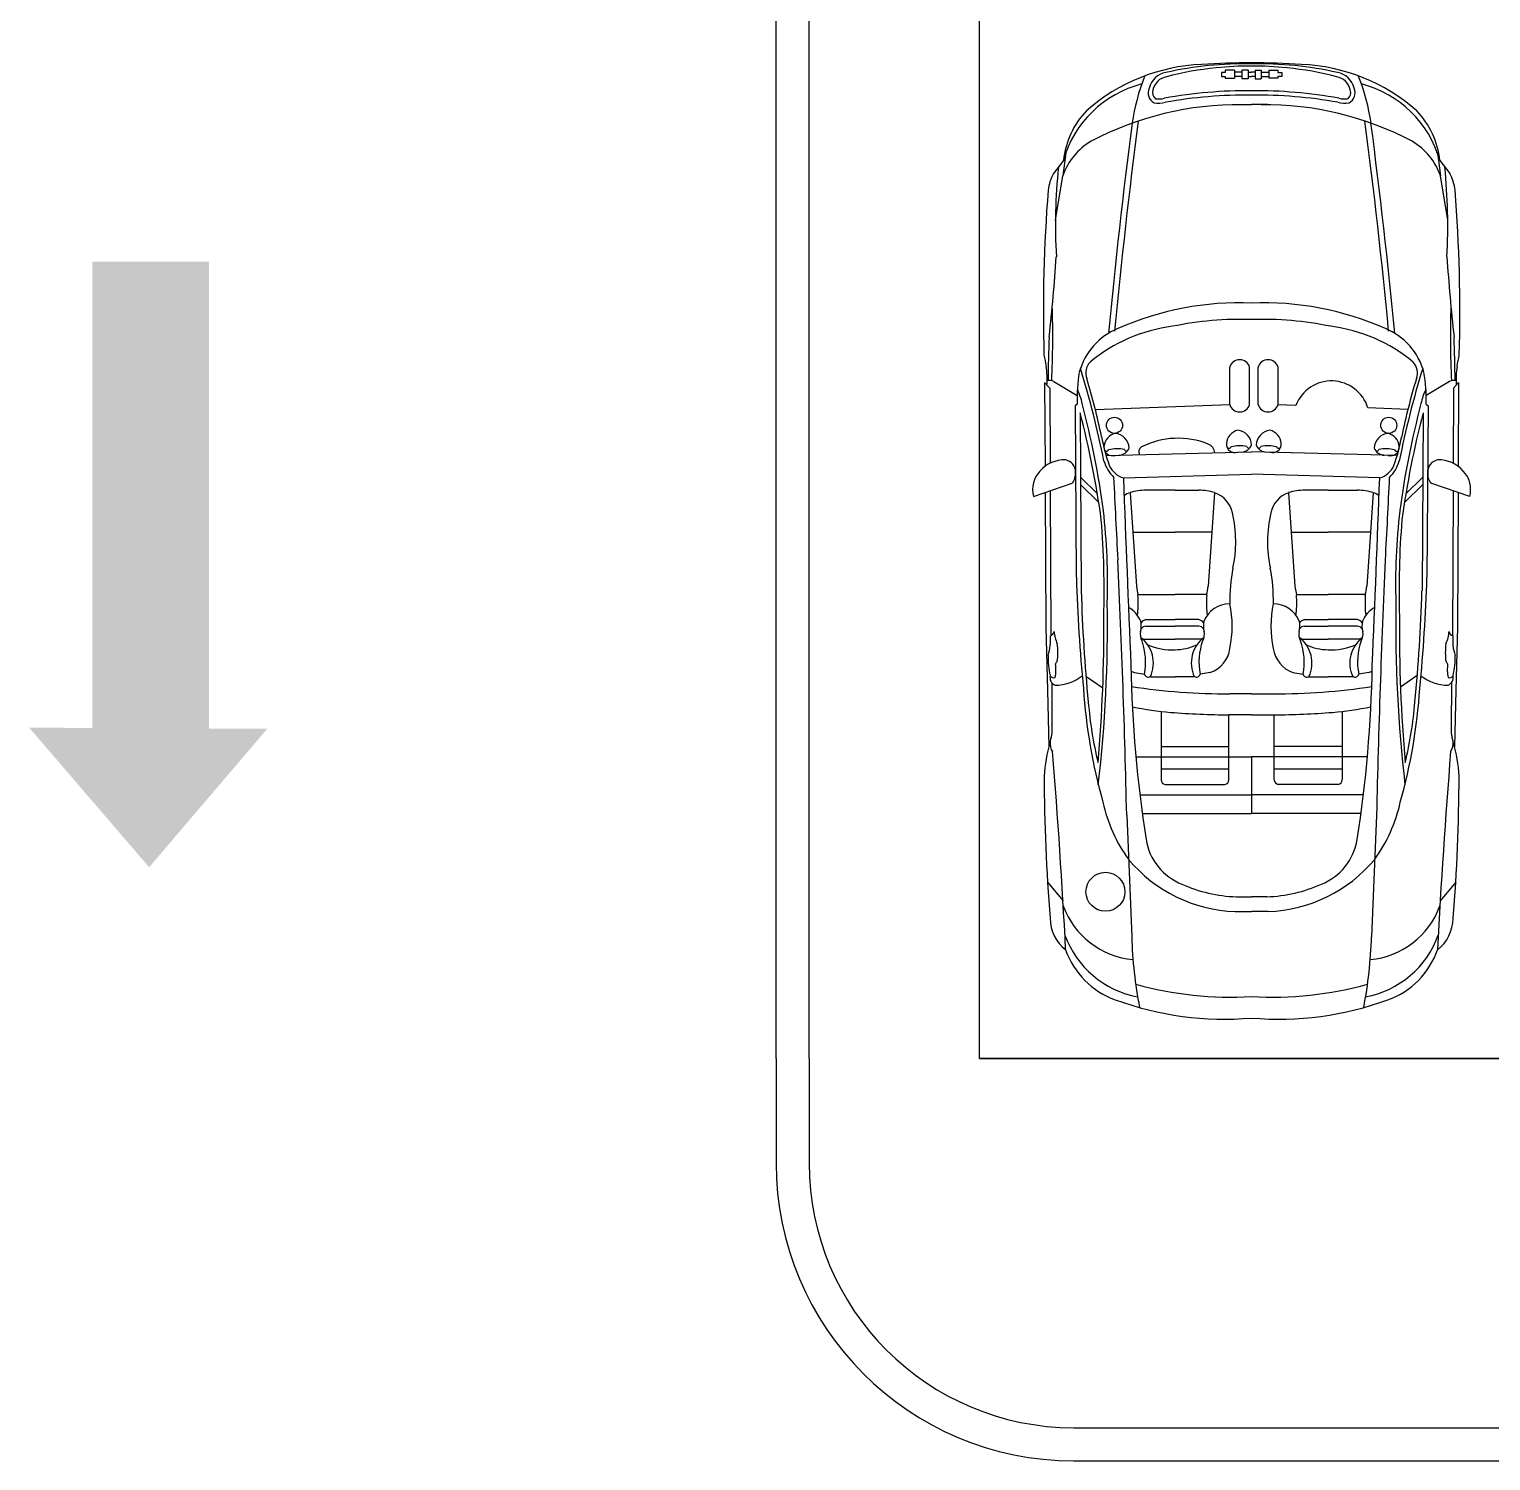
# Model space of a CAD drawing. Header units: inches. Extents: x 484217 to 497210, y -26946 to -21493.
# Drawn here: x 492101.1 to 492366.3, y -22816.9 to -22557.2 of the extents above; entities that cross this region are included whole.
import ezdxf

# ---------------------------------------------------------------- set-up
doc = ezdxf.new("R2010")
doc.units = ezdxf.units.IN
doc.header["$LTSCALE"] = 20
doc.header["$MEASUREMENT"] = 0
for name, color, linetype in [('1-WALL-HAT', 30, 'Continuous'), ('ceco.net 92', 9, 'Continuous'), ('Parking', 7, 'Continuous')]:
    doc.layers.add(name, color=color, linetype=linetype)

msp = doc.modelspace()

# ---------------------------------------------------------------- hatches: boundary and pattern name
at = {"layer": '1-WALL-HAT'}
h = msp.add_hatch(color=256, dxfattribs=at)
h.paths.add_polyline_path([(492112.55, -22599.36), (492112.56, -22609.06), (492133.75, -22609.06), (492133.75, -22599.36)])
h.paths.add_polyline_path([(492133.75, -22609.06), (492112.56, -22609.06), (492112.56, -22636.32), (492133.75, -22636.32)])
h.paths.add_polyline_path([(492112.57, -22637.68), (492112.57, -22662.41), (492133.75, -22662.41), (492133.75, -22637.69)])
h.paths.add_polyline_path([(492112.56, -22636.32), (492112.57, -22637.68), (492133.75, -22637.69), (492133.75, -22636.32)])
h.paths.add_polyline_path([(492112.58, -22683.96), (492101.11, -22683.91), (492122.87, -22709.23), (492144.34, -22684.06), (492133.75, -22684.06), (492133.75, -22662.41), (492112.57, -22662.41)])
h = msp.add_hatch(color=256, dxfattribs=at)
h.paths.add_polyline_path([(492112.55, -22599.36), (492112.56, -22609.06), (492133.75, -22609.06), (492133.75, -22599.36)])
h.paths.add_polyline_path([(492133.75, -22609.06), (492112.56, -22609.06), (492112.56, -22636.32), (492133.75, -22636.32)])
h.paths.add_polyline_path([(492112.57, -22637.68), (492112.57, -22662.41), (492133.75, -22662.41), (492133.75, -22637.69)])
h.paths.add_polyline_path([(492112.56, -22636.32), (492112.57, -22637.68), (492133.75, -22637.69), (492133.75, -22636.32)])
h.paths.add_polyline_path([(492112.58, -22683.96), (492101.11, -22683.91), (492122.87, -22709.23), (492144.34, -22684.06), (492133.75, -22684.06), (492133.75, -22662.41), (492112.57, -22662.41)])
h = msp.add_hatch(color=256, dxfattribs=at)
h.paths.add_polyline_path([(492112.55, -22599.36), (492112.56, -22609.06), (492133.75, -22609.06), (492133.75, -22599.36)])
h.paths.add_polyline_path([(492133.75, -22609.06), (492112.56, -22609.06), (492112.56, -22636.32), (492133.75, -22636.32)])
h.paths.add_polyline_path([(492112.57, -22637.68), (492112.57, -22662.41), (492133.75, -22662.41), (492133.75, -22637.69)])
h.paths.add_polyline_path([(492112.56, -22636.32), (492112.57, -22637.68), (492133.75, -22637.69), (492133.75, -22636.32)])
h.paths.add_polyline_path([(492112.58, -22683.96), (492101.11, -22683.91), (492122.87, -22709.23), (492144.34, -22684.06), (492133.75, -22684.06), (492133.75, -22662.41), (492112.57, -22662.41)])
h = msp.add_hatch(color=256, dxfattribs=at)
h.paths.add_polyline_path([(492112.55, -22599.36), (492112.56, -22609.06), (492133.75, -22609.06), (492133.75, -22599.36)])
h.paths.add_polyline_path([(492133.75, -22609.06), (492112.56, -22609.06), (492112.56, -22636.32), (492133.75, -22636.32)])
h.paths.add_polyline_path([(492112.57, -22637.68), (492112.57, -22662.41), (492133.75, -22662.41), (492133.75, -22637.69)])
h.paths.add_polyline_path([(492112.56, -22636.32), (492112.57, -22637.68), (492133.75, -22637.69), (492133.75, -22636.32)])
h.paths.add_polyline_path([(492112.58, -22683.96), (492101.11, -22683.91), (492122.87, -22709.23), (492144.34, -22684.06), (492133.75, -22684.06), (492133.75, -22662.41), (492112.57, -22662.41)])
h = msp.add_hatch(color=256, dxfattribs=at)
h.paths.add_polyline_path([(492112.55, -22599.36), (492112.56, -22609.06), (492133.75, -22609.06), (492133.75, -22599.36)])
h.paths.add_polyline_path([(492133.75, -22609.06), (492112.56, -22609.06), (492112.56, -22636.32), (492133.75, -22636.32)])
h.paths.add_polyline_path([(492112.57, -22637.68), (492112.57, -22662.41), (492133.75, -22662.41), (492133.75, -22637.69)])
h.paths.add_polyline_path([(492112.56, -22636.32), (492112.57, -22637.68), (492133.75, -22637.69), (492133.75, -22636.32)])
h.paths.add_polyline_path([(492112.58, -22683.96), (492101.11, -22683.91), (492122.87, -22709.23), (492144.34, -22684.06), (492133.75, -22684.06), (492133.75, -22662.41), (492112.57, -22662.41)])

# ---------------------------------------------------------------- linework, layer by layer
at = {"layer": 'ceco.net 92', "linetype": 'ByBlock', "ltscale": 0.4}
for p, q in [((492317.42, -22565.03), (492317.42, -22565.77)), ((492318.11, -22565.03), (492317.42, -22565.03)), ((492317.42, -22565.77), (492318.11, -22565.77)), ((492319.76, -22564.65), (492318.11, -22564.65)), ((492318.11, -22564.65), (492318.11, -22565.03)), ((492318.11, -22565.77), (492318.11, -22566.11)), ((492319.76, -22564.65), (492319.76, -22566.11)), ((492321.13, -22564.98), (492319.76, -22564.98)), ((492321.13, -22564.66), (492321.13, -22566.21)), ((492322.24, -22564.66), (492321.13, -22564.66)), ((492322.24, -22564.66), (492322.24, -22566.21)), ((492322.24, -22564.98), (492322.89, -22564.98)), ((492323.53, -22564.98), (492322.89, -22564.98)), ((492323.53, -22564.66), (492323.53, -22566.21)), ((492323.53, -22564.66), (492324.64, -22564.66)), ((492324.64, -22564.66), (492324.64, -22566.21)), ((492324.64, -22564.98), (492326.01, -22564.98)), ((492326.01, -22564.65), (492326.01, -22566.11)), ((492326.01, -22564.65), (492327.67, -22564.65)), ((492327.67, -22564.65), (492327.67, -22565.03)), ((492327.67, -22565.03), (492328.35, -22565.03)), ((492327.67, -22565.77), (492327.67, -22566.11)), ((492328.35, -22565.77), (492327.67, -22565.77)), ((492328.35, -22565.03), (492328.35, -22565.77)), ((492318.11, -22566.11), (492319.76, -22566.11)), ((492321.13, -22565.78), (492319.76, -22565.78)), ((492322.24, -22566.21), (492321.13, -22566.21)), ((492322.24, -22565.78), (492322.89, -22565.78)), ((492323.53, -22565.78), (492322.89, -22565.78)), ((492323.53, -22566.21), (492324.64, -22566.21)), ((492324.64, -22565.78), (492326.01, -22565.78)), ((492327.67, -22566.11), (492326.01, -22566.11)), ((492320.03, -22570.89), (492322.89, -22570.89)), ((492325.75, -22570.89), (492322.89, -22570.89)), ((492288.74, -22581.01), (492286.94, -22583.4)), ((492289.18, -22579.64), (492288.63, -22583.79)), ((492356.6, -22579.64), (492357.14, -22583.79)), ((492357.04, -22581.01), (492358.83, -22583.4)), ((492287.3, -22591.85), (492288.63, -22583.79)), ((492358.48, -22591.85), (492357.14, -22583.79)), ((492318.91, -22625.29), (492318.91, -22618.51)), ((492322.53, -22625.29), (492322.53, -22618.51)), ((492324.07, -22625.29), (492324.07, -22618.51)), ((492327.68, -22625.29), (492327.68, -22618.51)), ((492285.34, -22621.27), (492285.41, -22636.52)), ((492285.34, -22621.27), (492286.26, -22622.32)), ((492286.99, -22621.11), (492291.22, -22623.67)), ((492358.79, -22621.11), (492354.55, -22623.67)), ((492360.44, -22621.27), (492359.52, -22622.32)), ((492360.44, -22621.27), (492360.37, -22636.52)), ((492286.26, -22622.32), (492286.32, -22635.95)), ((492359.52, -22622.32), (492359.46, -22635.95)), ((492291.24, -22625.24), (492290.87, -22625.53)), ((492290.87, -22625.53), (492291.08, -22656.63)), ((492294.53, -22626.16), (492318.91, -22625.29)), ((492330.91, -22625.44), (492327.67, -22625.32)), ((492351.24, -22626.16), (492343.98, -22625.9)), ((492354.53, -22625.24), (492354.9, -22625.53)), ((492354.9, -22625.53), (492354.69, -22656.63)), ((492291.76, -22626.77), (492291.97, -22659.09)), ((492354.02, -22626.77), (492353.81, -22659.09)), ((492296.48, -22634.53), (492322.89, -22633.88)), ((492349.29, -22634.53), (492322.89, -22633.88)), ((492283.32, -22641.95), (492290.36, -22639.58)), ((492291.83, -22638.47), (492294.9, -22641.47)), ((492291.84, -22639.82), (492295.16, -22643.09)), ((492299.64, -22638.59), (492322.89, -22637.92)), ((492346.14, -22638.59), (492322.89, -22637.92)), ((492353.93, -22639.82), (492350.62, -22643.09)), ((492353.94, -22638.47), (492350.88, -22641.47)), ((492362.46, -22641.95), (492355.41, -22639.58)), ((492285.43, -22641.24), (492285.53, -22665.66)), ((492286.34, -22640.93), (492286.46, -22667.19)), ((492300.83, -22641.28), (492301.98, -22658.25)), ((492308.99, -22640.84), (492303.69, -22640.84)), ((492308.99, -22640.84), (492313.32, -22640.84)), ((492316.18, -22641.28), (492315.03, -22658.25)), ((492329.6, -22641.28), (492330.74, -22658.25)), ((492336.79, -22640.84), (492332.45, -22640.84)), ((492336.79, -22640.84), (492342.09, -22640.84)), ((492344.95, -22641.28), (492343.8, -22658.25)), ((492359.43, -22640.93), (492359.32, -22667.19)), ((492360.35, -22641.24), (492360.24, -22665.66)), ((492301.31, -22648.42), (492308.99, -22648.42)), ((492315.7, -22648.42), (492308.99, -22648.42)), ((492330.08, -22648.42), (492336.79, -22648.42)), ((492344.46, -22648.42), (492336.79, -22648.42)), ((492302.25, -22659.74), (492308.99, -22659.74)), ((492314.76, -22659.74), (492308.99, -22659.74)), ((492331.01, -22659.74), (492336.79, -22659.74)), ((492343.53, -22659.74), (492336.79, -22659.74)), ((492285.53, -22665.66), (492285.83, -22677.12)), ((492303.68, -22665.47), (492308.99, -22665.47)), ((492303.7, -22664.3), (492308.99, -22664.3)), ((492313.31, -22664.3), (492308.99, -22664.3)), ((492313.33, -22665.47), (492308.99, -22665.47)), ((492332.45, -22665.47), (492336.79, -22665.47)), ((492332.46, -22664.3), (492336.79, -22664.3)), ((492342.08, -22664.3), (492336.79, -22664.3)), ((492342.09, -22665.47), (492336.79, -22665.47)), ((492360.24, -22665.66), (492359.95, -22677.12)), ((492303.1, -22667.83), (492308.99, -22667.83)), ((492313.91, -22667.83), (492308.99, -22667.83)), ((492331.87, -22667.83), (492336.79, -22667.83)), ((492342.67, -22667.83), (492336.79, -22667.83)), ((492301.62, -22673.89), (492303.46, -22674.2)), ((492315.39, -22673.89), (492313.55, -22674.2)), ((492330.39, -22673.89), (492332.22, -22674.2)), ((492344.16, -22673.89), (492342.32, -22674.2)), ((492352.95, -22674.46), (492349.89, -22676.55)), ((492285.83, -22677.12), (492286.09, -22687.37)), ((492286.63, -22675.76), (492286.67, -22683.96)), ((492292.83, -22674.55), (492295.88, -22676.66)), ((492304.52, -22674.66), (492308.99, -22674.66)), ((492312.49, -22674.66), (492308.99, -22674.66)), ((492333.29, -22674.66), (492336.79, -22674.66)), ((492341.25, -22674.66), (492336.79, -22674.66)), ((492359.15, -22675.76), (492359.1, -22683.96)), ((492359.95, -22677.12), (492359.68, -22687.37)), ((492322.89, -22677.76), (492318.96, -22677.76)), ((492322.89, -22677.76), (492326.82, -22677.76)), ((492306.46, -22680.95), (492306.46, -22693.34)), ((492318.78, -22693.34), (492318.78, -22681.59)), ((492322.89, -22681.59), (492318.78, -22681.59)), ((492322.89, -22681.59), (492327, -22681.59)), ((492327, -22693.34), (492327, -22681.59)), ((492339.32, -22680.95), (492339.32, -22693.34)), ((492306.46, -22687.33), (492318.78, -22687.33)), ((492339.32, -22687.33), (492327, -22687.33)), ((492301.89, -22689.22), (492322.89, -22689.22)), ((492343.89, -22689.22), (492322.89, -22689.22)), ((492322.89, -22689.22), (492322.89, -22699.48)), ((492318.78, -22691.44), (492306.46, -22691.44)), ((492339.32, -22691.44), (492327, -22691.44)), ((492307.19, -22694.21), (492318.04, -22694.21)), ((492338.58, -22694.21), (492327.73, -22694.21)), ((492302.61, -22696.11), (492322.89, -22696.11)), ((492343.16, -22696.11), (492322.89, -22696.11)), ((492300.23, -22699.76), (492301.13, -22721.83)), ((492303.05, -22699.48), (492322.89, -22699.48)), ((492342.73, -22699.48), (492322.89, -22699.48)), ((492345.55, -22699.76), (492344.65, -22721.83)), ((492285.86, -22711.94), (492288.67, -22715.32)), ((492359.92, -22711.94), (492357.11, -22715.32)), ((492320.11, -22714.6), (492322.89, -22714.6)), ((492325.66, -22714.6), (492322.89, -22714.6)), ((492319.9, -22717.26), (492322.89, -22717.26)), ((492325.87, -22717.26), (492322.89, -22717.26))]:
    msp.add_line(p, q, dxfattribs=at)
for centre, radius in [((492298.01, -22629.06), 1.46), ((492347.77, -22629.06), 1.46), ((492296.37, -22713.68), 3.53)]:
    msp.add_circle(centre, radius, dxfattribs=at)
for centre, radius, start, end in [((492315.29, -22597.44), 33.88, 92.4796, 131.3533), ((492307.97, -22568.76), 3.77, 99.9668, 167.0163), ((492321.5, -22628.67), 65.18, 88.7766, 102.5631), ((492321.57, -22619.52), 55.53, 95.2882, 104.725), ((492322.28, -22691.4), 128.08, 89.7285, 93.7838), ((492321.52, -22604.06), 40.15, 88.0499, 97.256), ((492323.49, -22691.4), 128.08, 86.2162, 90.2715), ((492324.28, -22628.67), 65.18, 77.4369, 91.2234), ((492324.25, -22604.06), 40.15, 82.744, 91.9501), ((492324.21, -22619.52), 55.53, 75.275, 84.7118), ((492330.48, -22597.44), 33.88, 48.6467, 87.5204), ((492337.81, -22568.76), 3.77, 12.9837, 80.0332), ((492307.91, -22586.44), 19.93, 104.3742, 164.1868), ((492337.59, -22579.36), 36.72, 158.3042, 172.0015), ((492306.18, -22568.74), 2.06, 156.3023, 241.261), ((492306.3, -22568.7), 1.4, 159.8902, 233.0209), ((492308.03, -22568.88), 3.12, 100.7117, 167.7366), ((492322.02, -22651.19), 82.82, 89.4, 100.4078), ((492323.76, -22651.19), 82.82, 79.5922, 90.6), ((492337.74, -22568.88), 3.12, 12.2634, 79.2883), ((492339.48, -22568.7), 1.4, 306.9791, 20.1098), ((492339.59, -22568.74), 2.06, 298.739, 23.6977), ((492308.19, -22579.36), 36.72, 7.9985, 21.6958), ((492337.86, -22586.44), 19.93, 15.8132, 75.6258), ((492320.6, -22628.42), 57.53, 89.4335, 117.8054), ((492306.05, -22566.19), 4.43, 258.7929, 285.674), ((492306, -22565.01), 4.84, 263.5513, 282.6293), ((492322.21, -22654.79), 85.65, 89.5489, 100.0611), ((492323.56, -22654.79), 85.65, 79.9389, 90.4511), ((492325.18, -22628.42), 57.53, 62.1946, 90.5665), ((492339.72, -22566.19), 4.43, 254.326, 281.2071), ((492339.77, -22565.01), 4.84, 257.3707, 276.4487), ((492304.12, -22582.68), 15.47, 136.4256, 173.7926), ((492341.65, -22582.68), 15.47, 6.2074, 43.5744), ((493350.37, -22711.93), 1058.14, 172.52343, 174.60096), ((493351.47, -22711.55), 1058.14, 172.52343, 174.60096), ((491294.3, -22711.55), 1058.14, 5.39904, 7.47657), ((491295.4, -22711.93), 1058.14, 5.39904, 7.47657), ((492299.72, -22587.65), 11.74, 120.5083, 160.8185), ((492346.06, -22587.65), 11.74, 19.1815, 59.4917), ((492293.37, -22587.14), 7.43, 149.7763, 174.3378), ((492389.77, -22592.75), 102.47, 174.0929, 183.208), ((492256.01, -22592.75), 102.47, 356.792, 5.9071), ((492352.41, -22587.14), 7.43, 5.6622, 30.2237), ((492569.18, -22608.51), 284.07, 175.5391, 181.5729), ((492076.6, -22608.51), 284.07, 358.4271, 4.4609), ((491957.84, -22576.27), 330.36, 353.6138, 356.1446), ((492687.93, -22576.27), 330.36, 183.8554, 186.3862), ((492101.81, -22612.77), 185, 357.4583, 1.6741), ((492320.65, -22661.14), 54.3, 87.6369, 113.9407), ((492325.13, -22661.14), 54.3, 66.0593, 92.3631), ((492543.96, -22612.77), 185, 178.3259, 182.5417), ((492320.77, -22669.67), 59.83, 87.9716, 101.7858), ((492325.01, -22669.67), 59.83, 78.2142, 92.0284), ((492463.98, -22621.05), 178.01, 177.4141, 179.9724), ((492303.22, -22622.61), 12.02, 112.5113, 164.7357), ((492312.09, -22639.7), 28.82, 97.0586, 129.984), ((492333.69, -22639.7), 28.82, 50.016, 82.9414), ((492342.56, -22622.61), 12.02, 15.2643, 67.4887), ((492181.79, -22621.05), 178.01, 0.0276, 2.5859), ((492407.23, -22593.2), 124.18, 190.7237, 191.683), ((492270.48, -22620.71), 15.32, 356.0663, 8.8793), ((492132.09, -22668.13), 167.21, 11.2414, 17.1819), ((492295.59, -22619.54), 2.79, 136.3282, 201.5072), ((492320.72, -22619.06), 1.89, 16.8513, 163.1487), ((492325.87, -22619.06), 1.89, 16.8513, 163.1487), ((492513.68, -22668.13), 167.21, 162.8181, 168.7586), ((492350.19, -22619.54), 2.79, 338.4928, 43.6718), ((492375.3, -22620.71), 15.32, 171.1207, 183.9337), ((492238.55, -22593.2), 124.18, 348.317, 349.2763), ((492286.27, -22622.46), 1.53, 62.0371, 107.8668), ((492317.8, -22624.07), 26.58, 169.9869, 182.5209), ((492174.28, -22656.22), 123.95, 11.6969, 16.7153), ((492337.37, -22627.93), 6.92, 17.033, 158.902), ((492471.5, -22656.22), 123.95, 163.2847, 168.3031), ((492327.98, -22624.07), 26.58, 357.4791, 10.0131), ((492359.51, -22622.46), 1.53, 72.1332, 117.9629), ((492282.97, -22626.88), 9.36, 10.8566, 27.5456), ((492362.81, -22626.88), 9.36, 152.4544, 169.1434), ((492134.1, -22666.57), 163.41, 7.7493, 14.6958), ((492320.72, -22624.75), 1.89, 196.8513, 343.1487), ((492325.87, -22624.75), 1.89, 196.8513, 343.1487), ((492511.68, -22666.57), 163.41, 165.3042, 172.2507), ((492133.7, -22668.23), 163.41, 7.7493, 14.6958), ((492512.08, -22668.23), 163.41, 165.3042, 172.2507), ((492331.11, -22624.39), 36.08, 190.696, 199.3746), ((492298.76, -22633.09), 2.66, 103.566, 176.0612), ((492297.86, -22633.3), 2.8, 2.334, 84.3155), ((492309.56, -22646.32), 14.91, 68.4751, 116.5496), ((492320.99, -22632.54), 2.66, 103.566, 176.0612), ((492320.09, -22632.74), 2.8, 2.334, 84.3155), ((492326.51, -22632.74), 2.8, 95.6845, 177.666), ((492325.6, -22632.54), 2.66, 3.9388, 76.434), ((492347.92, -22633.3), 2.8, 95.6845, 177.666), ((492347.01, -22633.09), 2.66, 3.9388, 76.434), ((492314.67, -22624.39), 36.08, 340.6254, 349.304), ((492297.66, -22633.02), 1.56, 176.1507, 287.7977), ((492296.52, -22633.27), 0.5, 239.575, 329.6698), ((492298.56, -22639.54), 6.23, 78.532, 104.9657), ((492298.69, -22632.35), 2.14, 273.1658, 337.0853), ((492300.21, -22633.33), 0.432, 193.8542, 281.6444), ((492303.5, -22633.89), 1.09, 123.5132, 207.8422), ((492314.38, -22634.15), 1.81, 2.6246, 69.052), ((492319.89, -22632.46), 1.56, 176.1507, 287.7977), ((492318.74, -22632.71), 0.5, 239.575, 329.6698), ((492320.78, -22638.98), 6.23, 78.532, 104.9657), ((492320.92, -22631.79), 2.14, 273.1658, 337.0853), ((492322.44, -22632.78), 0.432, 193.8542, 281.6444), ((492325.67, -22631.79), 2.14, 202.9147, 266.8342), ((492324.15, -22632.78), 0.432, 258.3556, 346.1458), ((492325.81, -22638.98), 6.23, 75.0343, 101.468), ((492326.7, -22632.46), 1.56, 252.2023, 3.8493), ((492327.85, -22632.71), 0.5, 210.3302, 300.425), ((492347.08, -22632.35), 2.14, 202.9147, 266.8342), ((492345.56, -22633.33), 0.432, 258.3556, 346.1458), ((492347.22, -22639.54), 6.23, 75.0343, 101.468), ((492348.11, -22633.02), 1.56, 252.2023, 3.8493), ((492349.26, -22633.27), 0.5, 210.3302, 300.425), ((492287.96, -22640.69), 4.81, 136.1162, 195.2311), ((492289.05, -22641.41), 6.11, 89.4849, 138.3148), ((492288.7, -22637.52), 2.24, 358.947, 79.5939), ((492303.19, -22633.34), 7.42, 197.1686, 224.1637), ((492300.85, -22634.62), 4.16, 204.8162, 253.1166), ((492344.93, -22634.62), 4.16, 286.8834, 335.1838), ((492342.59, -22633.34), 7.42, 315.8363, 342.8314), ((492357.08, -22637.52), 2.24, 100.4061, 181.053), ((492356.73, -22641.41), 6.11, 41.6852, 90.5151), ((492357.82, -22640.69), 4.81, 344.7689, 43.8838), ((492287.81, -22637.76), 3.14, 324.5205, 3.7011), ((493290.29, -22595.54), 993.36, 182.47923, 183.34157), ((496104.36, -22502.9), 3807.14, 182.04259, 182.55444), ((488541.41, -22502.9), 3807.14, 357.44556, 357.95741), ((491355.49, -22595.54), 993.36, 356.65843, 357.52077), ((492357.97, -22637.76), 3.14, 176.2989, 215.4795), ((492302.47, -22645.97), 4.97, 109.219, 123.0743), ((492303.9, -22651.73), 10.9, 91.1376, 106.3676), ((492313.11, -22651.73), 10.9, 73.6324, 88.8624), ((492314.54, -22645.97), 4.97, 11.9043, 70.781), ((492331.23, -22645.97), 4.97, 109.219, 168.0957), ((492332.67, -22651.73), 10.9, 91.1376, 106.3676), ((492341.87, -22651.73), 10.9, 73.6324, 88.8624), ((492343.31, -22645.97), 4.97, 56.9257, 70.781), ((492183.19, -22657.65), 113.57, 358.1682, 6.6272), ((492297.22, -22650.15), 22.79, 347.734, 13.2048), ((492348.56, -22650.15), 22.79, 166.7952, 192.266), ((492462.58, -22657.65), 113.57, 173.3728, 181.8318), ((492139.62, -22658.95), 156.51, 358.2465, 4.6738), ((492506.15, -22658.95), 156.51, 175.3262, 181.7535), ((490366.39, -22743.48), 1934.33, 1.2954, 2.66804), ((492348.21, -22660.67), 29.28, 168.8086, 181.4888), ((492297.56, -22660.67), 29.28, 358.5112, 11.1914), ((494279.38, -22743.48), 1934.33, 177.33196, 178.7046), ((492581.51, -22648.22), 290.54, 181.6581, 185.6442), ((492345.41, -22651.13), 44.01, 189.3191, 191.4599), ((492271.6, -22651.13), 44.01, 348.5401, 350.6809), ((492374.17, -22651.13), 44.01, 189.3191, 191.4599), ((492300.37, -22651.13), 44.01, 348.5401, 350.6809), ((492064.27, -22648.22), 290.54, 354.3558, 358.3419), ((492582.39, -22650.69), 290.54, 181.6581, 185.6442), ((492282.09, -22661.23), 20.23, 354.6132, 3.8473), ((492334.92, -22661.23), 20.23, 176.1527, 185.3868), ((492310.85, -22661.23), 20.23, 354.6132, 3.8473), ((492363.69, -22661.23), 20.23, 176.1527, 185.3868), ((492063.38, -22650.69), 290.54, 354.3558, 358.3419), ((492023.85, -22666.4), 272.23, 354.9734, 0.5611), ((492046.41, -22665.36), 250.33, 353.3724, 0.934), ((492298.03, -22666.57), 5.14, 22.3975, 60.6151), ((492301.68, -22663.08), 0.553, 319.6076, 354.8527), ((492318.98, -22666.57), 5.14, 90.4832, 157.6025), ((492315.33, -22663.08), 0.553, 185.1473, 220.3924), ((492299.64, -22665.52), 19.73, 348.2379, 11.9629), ((492346.13, -22665.52), 19.73, 168.0371, 191.7621), ((492326.79, -22666.57), 5.14, 22.3975, 89.5168), ((492330.45, -22663.08), 0.553, 319.6076, 354.8527), ((492347.75, -22666.57), 5.14, 119.3849, 157.6025), ((492344.1, -22663.08), 0.553, 185.1473, 220.3924), ((492599.37, -22665.36), 250.33, 179.066, 186.6276), ((492621.93, -22666.4), 272.23, 179.4389, 185.0266), ((492286.2, -22666.36), 0.871, 281.3717, 354.4621), ((492292.47, -22666.26), 5.41, 182.0162, 206.6401), ((492304.95, -22666.97), 2.28, 167.3205, 211.2352), ((492298.89, -22665.44), 3.98, 345.012, 11.9446), ((492304.09, -22665.87), 1.62, 104.0887, 141.4563), ((492303.86, -22666.72), 1.26, 97.9059, 144.3308), ((492312.92, -22665.87), 1.62, 38.5437, 75.9113), ((492313.15, -22666.72), 1.26, 35.6692, 82.0941), ((492312.06, -22666.97), 2.28, 328.7648, 12.6795), ((492318.12, -22665.44), 3.98, 168.0554, 194.988), ((492333.72, -22666.97), 2.28, 167.3205, 211.2352), ((492327.66, -22665.44), 3.98, 345.012, 11.9446), ((492332.86, -22665.87), 1.62, 104.0887, 141.4563), ((492332.62, -22666.72), 1.26, 97.9059, 144.3308), ((492341.69, -22665.87), 1.62, 38.5437, 75.9113), ((492341.92, -22666.72), 1.26, 35.6692, 82.0941), ((492340.82, -22666.97), 2.28, 328.7648, 12.6795), ((492346.89, -22665.44), 3.98, 168.0554, 194.988), ((492353.31, -22666.26), 5.41, 333.3599, 357.9838), ((492359.58, -22666.36), 0.871, 185.5379, 258.6283), ((492277.56, -22668.05), 8.85, 341.9331, 5.3947), ((492276.17, -22670.27), 11.57, 351.9142, 7.8999), ((492299.23, -22672.19), 5.84, 335.0712, 52.9273), ((492291.87, -22672.02), 11.79, 349.337, 19.1988), ((492308.4, -22658.85), 10.94, 246.5377, 273.0986), ((492308.61, -22658.85), 10.94, 271.9607, 293.4623), ((492317.78, -22672.19), 5.84, 127.0727, 204.9288), ((492325.13, -22672.02), 11.79, 160.8012, 190.663), ((492328, -22672.19), 5.84, 335.0712, 52.9273), ((492320.64, -22672.02), 11.79, 349.337, 19.1988), ((492337.16, -22658.85), 10.94, 246.5377, 268.0393), ((492337.38, -22658.85), 10.94, 266.9014, 293.4623), ((492346.55, -22672.19), 5.84, 127.0727, 204.9288), ((492353.9, -22672.02), 11.79, 160.8012, 190.663), ((492369.6, -22670.27), 11.57, 172.1001, 188.0858), ((492368.22, -22668.05), 8.85, 174.6053, 198.0669), ((492299.33, -22671.33), 13.37, 177.6843, 193.6152), ((492313.65, -22668.83), 5.35, 289.0023, 352.384), ((492332.13, -22668.83), 5.35, 187.616, 250.9977), ((492346.45, -22671.33), 13.37, 346.3848, 2.3157), ((492287.78, -22674.82), 1.48, 166.5921, 248.2713), ((492286.96, -22674.14), 0.708, 208.3927, 294.7941), ((492279.5, -22673.36), 7.89, 349.5516, 7.4148), ((492288.53, -22672.86), 1.32, 133.1546, 156.5923), ((492530.08, -22668.71), 229.11, 180.9666, 188.9081), ((492303.36, -22668.83), 5.35, 244.0948, 250.9977), ((492304.18, -22673.99), 0.748, 196.333, 297.6818), ((492312.83, -22673.99), 0.748, 242.3182, 343.667), ((492332.94, -22673.99), 0.748, 196.333, 297.6818), ((492341.6, -22673.99), 0.748, 242.3182, 343.667), ((492115.7, -22668.71), 229.11, 351.0919, 359.0334), ((492342.41, -22668.83), 5.35, 289.0023, 295.9052), ((492357.24, -22672.86), 1.32, 23.4077, 46.8454), ((492366.28, -22673.36), 7.89, 172.5852, 190.4484), ((492358.82, -22674.14), 0.708, 245.2059, 331.6073), ((492358, -22674.82), 1.48, 291.7287, 13.4079), ((492287.19, -22668.13), 8.07, 270.2668, 307.9562), ((492393.33, -22670.12), 101.18, 183.7829, 195.6695), ((492318.48, -22563.39), 114.37, 261.2606, 270.2395), ((492327.3, -22563.39), 114.37, 269.7605, 278.7394), ((492252.45, -22670.12), 101.18, 344.3305, 356.2171), ((492358.58, -22668.13), 8.07, 232.0438, 269.7332), ((492362.04, -22673.83), 68.99, 184.5132, 193.7694), ((492283.74, -22673.83), 68.99, 346.2306, 355.4868), ((492314.68, -22613.43), 68.02, 258.6191, 264.5406), ((492321.03, -22503.03), 178.57, 265.8827, 269.2786), ((492324.75, -22503.03), 178.57, 270.7214, 274.1173), ((492331.1, -22613.43), 68.02, 275.4594, 281.3809), ((492281.64, -22684.4), 5.06, 345.1221, 4.9469), ((492364.14, -22684.4), 5.06, 175.0531, 194.8779), ((492309.15, -22693.73), 23.91, 162.7044, 177.5117), ((492289.02, -22686.75), 2.7, 157.1536, 214.0373), ((492356.76, -22686.75), 2.7, 325.9627, 22.8464), ((492336.63, -22693.73), 23.91, 2.4883, 17.2956), ((491070.96, -22786.8), 1219.8, 2.94215, 4.63357), ((493574.81, -22786.8), 1219.8, 175.36643, 177.05785), ((492590.76, -22692.8), 305.5, 179.9784, 184.8235), ((492055.02, -22692.8), 305.5, 355.1765, 0.0216), ((492307.36, -22693.33), 0.901, 180.7327, 259.4708), ((492317.88, -22693.33), 0.901, 280.5292, 359.2673), ((492327.9, -22693.33), 0.901, 180.7327, 259.4708), ((492338.42, -22693.33), 0.901, 280.5292, 359.2673), ((492322.8, -22691.59), 27.52, 192.2932, 216.0657), ((492322.97, -22691.59), 27.52, 323.9343, 347.7068), ((492314.13, -22702.52), 10.53, 189.103, 248.2899), ((492331.65, -22702.52), 10.53, 291.7101, 350.897), ((492320.84, -22690.84), 26.44, 219.8857, 267.9657), ((492324.94, -22690.84), 26.44, 272.0343, 320.1143), ((492321.09, -22687.97), 26.64, 245.9563, 267.9016), ((492324.69, -22687.97), 26.64, 272.0984, 294.0437), ((492302.71, -22711.15), 14.89, 200.0401, 264.8145), ((492343.06, -22711.15), 14.89, 275.1855, 339.9599), ((492293.57, -22718.46), 7.23, 180.2588, 232.3561), ((492352.2, -22718.46), 7.23, 307.6439, 359.7412), ((492305.43, -22715.58), 17.46, 199.9436, 259.3433), ((492384.07, -22719.21), 82.98, 181.8129, 190.7507), ((492261.71, -22719.21), 82.98, 349.2493, 358.1871), ((492340.35, -22715.58), 17.46, 280.6567, 340.0564), ((492303.14, -22719.33), 14.81, 199.1451, 250.3076), ((492342.63, -22719.33), 14.81, 289.6924, 340.8549), ((492319.18, -22668.54), 64.27, 254.3613, 273.3117), ((492326.6, -22668.54), 64.27, 266.6883, 285.6387), ((492318.01, -22679.06), 57.73, 249.8823, 274.8473), ((492327.77, -22679.06), 57.73, 265.1527, 290.1177)]:
    msp.add_arc(centre, radius, start, end, dxfattribs=at)
at = {"layer": 'Parking'}
for p, q in [((492236.61, -22743.9), (492236.61, -22291.3)), ((492242.61, -22743.9), (492242.61, -22291.3)), ((492273.51, -22743.9), (492273.51, -22551.1)), ((492273.51, -22743.9), (492273.51, -22551.1)), ((492236.61, -22743.9), (492236.61, -22762.9)), ((492242.61, -22743.9), (492242.61, -22762.9)), ((492273.51, -22743.9), (492373.81, -22743.9)), ((492373.81, -22743.9), (492273.51, -22743.9)), ((492290.61, -22810.9), (493725.12, -22810.9)), ((492290.61, -22816.9), (493719.12, -22816.9))]:
    msp.add_line(p, q, dxfattribs=at)
for radius in [54, 48]:
    msp.add_arc((492290.61, -22762.9), radius, 180, 270, dxfattribs=at)

doc.saveas('drawing.dxf')
